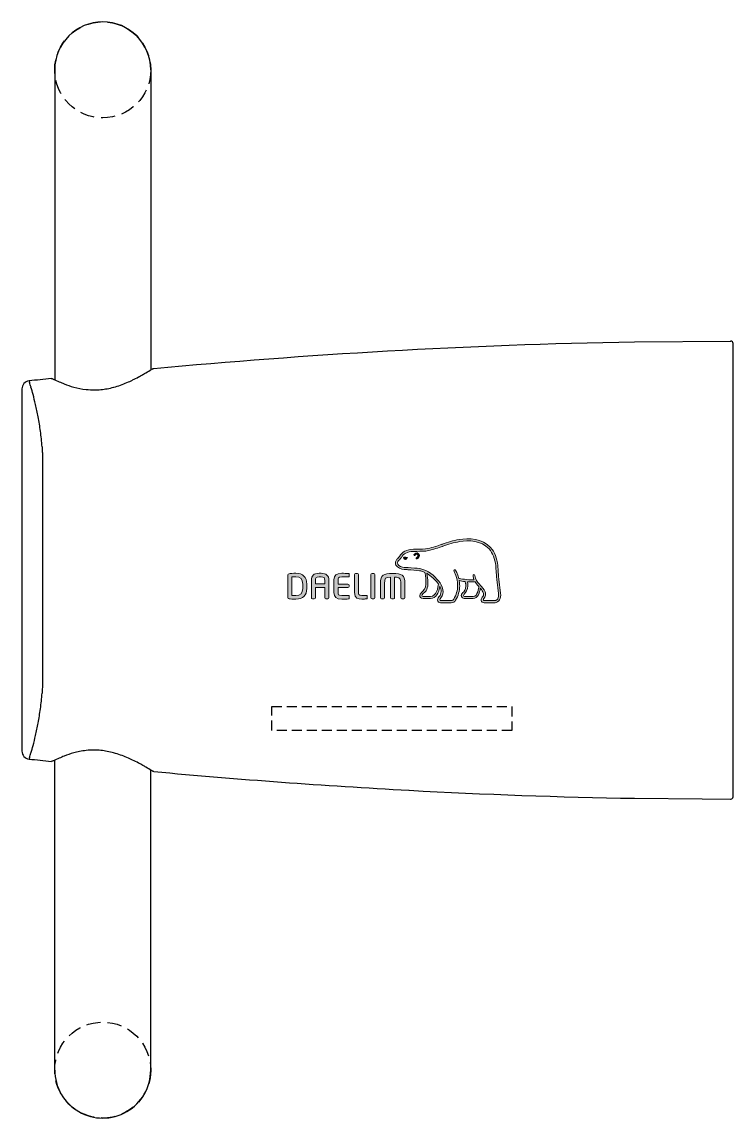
# Model space of a CAD drawing. Extents: x 0 to 1354, y 0 to 992.
# Drawn here: x 995.5 to 1084.4, y 356.8 to 493.9 of the extents above; entities that cross this region are included whole.
import ezdxf

# ---------------------------------------------------------------- set-up
doc = ezdxf.new("R2010")
doc.units = 0
doc.header["$LTSCALE"] = 10
doc.header["$MEASUREMENT"] = 0
doc.linetypes.add('HIDDEN', pattern=[0.375, 0.25, -0.125])
doc.linetypes.add('HIDDEN2', pattern=[0.1875, 0.125, -0.0625])
doc.layers.get('0').update_dxf_attribs({"linetype": 'CONTINUOUS'})
doc.layers.add('BODY', color=7, linetype='CONTINUOUS')
for name, color, linetype, true_color in [('Make2D$보임$선', 7, 'CONTINUOUS', 0x000000), ('Make2D$보임$접선', 7, 'CONTINUOUS', 0x000000), ('Make2D$숨김$선', 254, 'CONTINUOUS', 0xbebebe), ('Make2D$숨김$접선', 254, 'CONTINUOUS', 0xbebebe)]:
    doc.layers.add(name, color=color, linetype=linetype, true_color=true_color)
doc.layers.add('레이어 1', color=7, linetype='CONTINUOUS', lineweight=0)

msp = doc.modelspace()

# ---------------------------------------------------------------- hatches: boundary and pattern name
at = {"layer": '레이어 1'}
h = msp.add_hatch(color=7, dxfattribs=at)
h.dxf.hatch_style = 1
edge = h.paths.add_edge_path(flags=16)
edge.add_spline(control_points=[(1054.9, 421.65), (1054.78, 421.51), (1054.61, 421.51), (1054.61, 421.51), (1054.61, 421.51), (1053.3, 421.51), (1053.3, 421.51), (1053.26, 421.51), (1053.22, 421.52), (1053.2, 421.54), (1053.18, 421.56), (1053.17, 421.59), (1053.17, 421.63), (1053.17, 421.7), (1053.22, 421.77), (1053.28, 421.84), (1053.33, 421.91), (1053.38, 421.97), (1053.41, 422.05), (1053.48, 422.25), (1053.47, 422.45), (1053.39, 422.63), (1053.23, 422.96), (1053.01, 423.21), (1052.78, 423.46), (1052.78, 423.46), (1052.71, 423.54), (1052.71, 423.54), (1052.42, 423.86), (1052.13, 424.19), (1052.1, 424.64), (1052.1, 424.73), (1052.06, 424.79), (1052, 424.78), (1052, 424.78), (1051.91, 424.74), (1051.91, 424.74), (1051.89, 424.72), (1051.88, 424.68), (1051.88, 424.64), (1051.88, 424.64), (1051.88, 424.62), (1051.88, 424.62), (1051.89, 424.46), (1051.93, 424.3), (1052, 424.14), (1052, 424.14), (1052, 424.12), (1052, 424.12), (1052, 424.12), (1051.98, 424.12), (1051.98, 424.12), (1051.15, 424.09), (1050.33, 424.24), (1050.09, 424.3), (1049.94, 424.9), (1049.7, 425.29), (1049.69, 425.31), (1049.67, 425.34), (1049.64, 425.37), (1049.61, 425.37), (1049.61, 425.37), (1049.54, 425.36), (1049.53, 425.36), (1049.53, 425.35), (1049.51, 425.34), (1049.49, 425.3), (1049.49, 425.3), (1049.48, 425.27), (1049.48, 425.27), (1049.48, 425.27), (1049.51, 425.19), (1049.51, 425.19), (1049.52, 425.16), (1049.95, 424.41), (1049.95, 423.41), (1049.95, 422.8), (1049.79, 422.22), (1049.47, 421.69), (1049.4, 421.57), (1049.3, 421.51), (1049.15, 421.51), (1049.15, 421.51), (1047.87, 421.51), (1047.87, 421.51), (1047.82, 421.51), (1047.73, 421.54), (1047.73, 421.63), (1047.73, 421.68), (1047.78, 421.77), (1047.86, 421.86), (1048.4, 422.45), (1048.09, 423.38), (1047.57, 423.99), (1047.08, 424.58), (1046.27, 425.33), (1045.23, 425.51), (1044.86, 425.58), (1044.26, 425.61), (1043.77, 425.64), (1043.77, 425.64), (1043.28, 425.67), (1043.28, 425.67), (1043.02, 425.69), (1042.61, 425.85), (1042.48, 426.09), (1042.43, 426.19), (1042.43, 426.29), (1042.5, 426.41), (1042.54, 426.48), (1042.6, 426.54), (1042.67, 426.61), (1042.75, 426.69), (1042.84, 426.78), (1042.9, 426.89), (1042.9, 426.89), (1042.92, 426.92), (1042.92, 426.92), (1043.17, 427.4), (1043.68, 427.65), (1044.44, 427.67), (1044.44, 427.67), (1044.87, 427.67), (1044.87, 427.67), (1045.34, 427.68), (1045.87, 427.68), (1046.31, 427.77), (1046.93, 427.91), (1047.54, 428.12), (1048.09, 428.3), (1048.09, 428.3), (1048.11, 428.31), (1048.11, 428.31), (1048.78, 428.54), (1049.48, 428.78), (1050.19, 428.89), (1051.33, 429.08), (1052.9, 429.08), (1053.88, 427.97), (1054.34, 427.46), (1054.62, 426.75), (1054.72, 425.87), (1054.72, 425.87), (1054.71, 425.88), (1054.71, 425.88), (1054.72, 425.86), (1054.73, 425.76), (1054.77, 425.21), (1054.78, 424.94), (1054.79, 424.66), (1054.86, 424.14), (1054.86, 424.14), (1055.06, 422.42), (1055.06, 422.42), (1055.06, 422.42), (1055.07, 422.21), (1055.07, 422.21), (1055.07, 421.96), (1055.02, 421.78), (1054.9, 421.65)], knot_values=[0, 0, 0, 0, 1, 1, 1, 2, 2, 2, 3, 3, 3, 4, 4, 4, 5, 5, 5, 6, 6, 6, 7, 7, 7, 8, 8, 8, 9, 9, 9, 10, 10, 10, 11, 11, 11, 12, 12, 12, 13, 13, 13, 14, 14, 14, 15, 15, 15, 16, 16, 16, 17, 17, 17, 18, 18, 18, 19, 19, 19, 20, 20, 20, 21, 21, 21, 22, 22, 22, 23, 23, 23, 24, 24, 24, 25, 25, 25, 26, 26, 26, 27, 27, 27, 28, 28, 28, 29, 29, 29, 30, 30, 30, 31, 31, 31, 32, 32, 32, 33, 33, 33, 34, 34, 34, 35, 35, 35, 36, 36, 36, 37, 37, 37, 38, 38, 38, 39, 39, 39, 40, 40, 40, 41, 41, 41, 42, 42, 42, 43, 43, 43, 44, 44, 44, 45, 45, 45, 46, 46, 46, 47, 47, 47, 48, 48, 48, 49, 49, 49, 50, 50, 50, 51, 51, 51, 52, 52, 52, 53, 53, 53, 53], degree=3, periodic=0)
edge = h.paths.add_edge_path(flags=16)
edge.add_spline(control_points=[(1051.9, 422.03), (1051.9, 422.03), (1050.83, 422.03), (1050.83, 422.03), (1050.76, 422.03), (1050.69, 422.09), (1050.69, 422.17), (1050.69, 422.22), (1050.74, 422.3), (1050.79, 422.34), (1051, 422.55), (1051.22, 422.84), (1051.22, 423.38), (1051.22, 423.38), (1051.21, 423.62), (1051.21, 423.62), (1051.21, 423.62), (1051.17, 423.86), (1051.17, 423.86), (1051.17, 423.86), (1051.17, 423.88), (1051.17, 423.88), (1051.17, 423.88), (1051.18, 423.88), (1051.18, 423.88), (1051.38, 423.86), (1051.77, 423.84), (1052.14, 423.86), (1052.23, 423.71), (1052.38, 423.52), (1052.6, 423.26), (1052.59, 423.14), (1052.48, 422.03), (1051.9, 422.03)], knot_values=[0, 0, 0, 0, 1, 1, 1, 2, 2, 2, 3, 3, 3, 4, 4, 4, 5, 5, 5, 6, 6, 6, 7, 7, 7, 8, 8, 8, 9, 9, 9, 10, 10, 10, 11, 11, 11, 11], degree=3, periodic=0)
edge = h.paths.add_edge_path(flags=16)
edge.add_spline(control_points=[(1046.57, 422.03), (1046.57, 422.03), (1045.64, 422.03), (1045.64, 422.03), (1045.57, 422.03), (1045.49, 422.08), (1045.49, 422.17), (1045.49, 422.22), (1045.53, 422.28), (1045.61, 422.35), (1045.85, 422.54), (1046.21, 422.82), (1046.24, 423.61), (1046.24, 423.61), (1046.25, 423.82), (1046.25, 423.82), (1046.25, 424.15), (1046.17, 424.56), (1046.1, 424.92), (1046.1, 424.92), (1046.09, 424.95), (1046.09, 424.95), (1046.09, 424.95), (1046.12, 424.93), (1046.12, 424.93), (1046.26, 424.84), (1047.02, 424.33), (1047.56, 423.57), (1047.52, 423.21), (1047.31, 422.03), (1046.57, 422.03)], knot_values=[0, 0, 0, 0, 1, 1, 1, 2, 2, 2, 3, 3, 3, 4, 4, 4, 5, 5, 5, 6, 6, 6, 7, 7, 7, 8, 8, 8, 9, 9, 9, 10, 10, 10, 10], degree=3, periodic=0)
edge = h.paths.add_edge_path()
edge.add_spline(control_points=[(1055.32, 422.45), (1055.32, 422.45), (1055.12, 424.18), (1055.12, 424.18), (1055.05, 424.7), (1055.04, 424.97), (1055.03, 425.22), (1055.03, 425.22), (1054.98, 425.9), (1054.98, 425.9), (1054.88, 426.84), (1054.58, 427.59), (1054.08, 428.14), (1053.02, 429.34), (1051.36, 429.35), (1050.15, 429.15), (1049.41, 429.03), (1048.7, 428.79), (1048.01, 428.56), (1048.01, 428.56), (1047.99, 428.55), (1047.99, 428.55), (1047.46, 428.36), (1046.85, 428.16), (1046.25, 428.03), (1045.84, 427.94), (1045.33, 427.94), (1044.88, 427.94), (1044.88, 427.94), (1044.43, 427.93), (1044.43, 427.93), (1043.57, 427.91), (1042.98, 427.61), (1042.69, 427.04), (1042.69, 427.04), (1042.67, 427.02), (1042.67, 427.02), (1042.62, 426.93), (1042.55, 426.86), (1042.49, 426.8), (1042.41, 426.72), (1042.33, 426.64), (1042.27, 426.54), (1042.21, 426.43), (1042.18, 426.33), (1042.18, 426.22), (1042.18, 426.13), (1042.2, 426.05), (1042.24, 425.96), (1042.43, 425.62), (1042.95, 425.43), (1043.26, 425.41), (1043.26, 425.41), (1043.72, 425.38), (1043.73, 425.38), (1044.19, 425.35), (1044.82, 425.32), (1045.19, 425.25), (1045.4, 425.22), (1045.64, 425.14), (1045.87, 425.03), (1045.88, 424.97), (1046, 424.46), (1046, 423.82), (1046, 423.82), (1046, 423.62), (1046, 423.62), (1045.96, 422.95), (1045.67, 422.71), (1045.45, 422.54), (1045.43, 422.52), (1045.24, 422.36), (1045.23, 422.17), (1045.22, 422.06), (1045.25, 421.96), (1045.31, 421.89), (1045.39, 421.82), (1045.49, 421.78), (1045.64, 421.78), (1045.64, 421.78), (1046.57, 421.78), (1046.57, 421.78), (1047.27, 421.78), (1047.61, 422.53), (1047.72, 423.23), (1047.72, 423.23), (1047.72, 423.33), (1047.72, 423.33), (1047.72, 423.33), (1047.75, 423.28), (1047.75, 423.28), (1047.84, 423.08), (1047.89, 422.85), (1047.89, 422.67), (1047.89, 422.41), (1047.81, 422.19), (1047.66, 422.03), (1047.63, 421.99), (1047.44, 421.8), (1047.44, 421.61), (1047.44, 421.61), (1047.44, 421.58), (1047.44, 421.58), (1047.47, 421.35), (1047.65, 421.25), (1047.82, 421.25), (1047.82, 421.25), (1049.15, 421.25), (1049.15, 421.25), (1049.39, 421.25), (1049.58, 421.35), (1049.7, 421.56), (1050.04, 422.12), (1050.21, 422.72), (1050.21, 423.36), (1050.21, 423.56), (1050.19, 423.77), (1050.15, 424), (1050.15, 424), (1050.15, 424.01), (1050.15, 424.01), (1050.15, 424.01), (1050.17, 424.01), (1050.17, 424.01), (1050.33, 423.98), (1050.58, 423.93), (1050.9, 423.9), (1050.9, 423.9), (1050.91, 423.9), (1050.91, 423.9), (1050.91, 423.9), (1050.95, 423.66), (1050.95, 423.66), (1050.95, 423.66), (1050.96, 423.6), (1050.96, 423.6), (1050.96, 423.6), (1050.97, 423.38), (1050.97, 423.38), (1050.97, 422.87), (1050.74, 422.64), (1050.61, 422.52), (1050.61, 422.52), (1050.44, 422.34), (1050.42, 422.18), (1050.42, 422.18), (1050.41, 422.14), (1050.41, 422.14), (1050.41, 422.09), (1050.42, 421.99), (1050.51, 421.9), (1050.59, 421.82), (1050.71, 421.78), (1050.86, 421.78), (1050.86, 421.78), (1051.9, 421.78), (1051.9, 421.78), (1052.52, 421.78), (1052.71, 422.58), (1052.79, 423.02), (1052.79, 423.02), (1052.79, 423.07), (1052.79, 423.07), (1052.79, 423.07), (1052.82, 423.03), (1052.82, 423.03), (1052.96, 422.85), (1053.09, 422.64), (1053.15, 422.52), (1053.18, 422.45), (1053.2, 422.38), (1053.2, 422.3), (1053.2, 422.3), (1053.17, 422.15), (1053.17, 422.15), (1053.15, 422.07), (1053.09, 422), (1053.04, 421.93), (1052.96, 421.82), (1052.88, 421.72), (1052.88, 421.59), (1052.88, 421.59), (1052.89, 421.51), (1052.89, 421.51), (1052.92, 421.34), (1053.06, 421.25), (1053.28, 421.25), (1053.28, 421.25), (1054.61, 421.25), (1054.61, 421.25), (1054.63, 421.25), (1054.89, 421.25), (1055.1, 421.47), (1055.26, 421.65), (1055.34, 421.89), (1055.34, 422.21), (1055.34, 422.21), (1055.32, 422.45), (1055.32, 422.45)], knot_values=[0, 0, 0, 0, 1, 1, 1, 2, 2, 2, 3, 3, 3, 4, 4, 4, 5, 5, 5, 6, 6, 6, 7, 7, 7, 8, 8, 8, 9, 9, 9, 10, 10, 10, 11, 11, 11, 12, 12, 12, 13, 13, 13, 14, 14, 14, 15, 15, 15, 16, 16, 16, 17, 17, 17, 18, 18, 18, 19, 19, 19, 20, 20, 20, 21, 21, 21, 22, 22, 22, 23, 23, 23, 24, 24, 24, 25, 25, 25, 26, 26, 26, 27, 27, 27, 28, 28, 28, 29, 29, 29, 30, 30, 30, 31, 31, 31, 32, 32, 32, 33, 33, 33, 34, 34, 34, 35, 35, 35, 36, 36, 36, 37, 37, 37, 38, 38, 38, 39, 39, 39, 40, 40, 40, 41, 41, 41, 42, 42, 42, 43, 43, 43, 44, 44, 44, 45, 45, 45, 46, 46, 46, 47, 47, 47, 48, 48, 48, 49, 49, 49, 50, 50, 50, 51, 51, 51, 52, 52, 52, 53, 53, 53, 54, 54, 54, 55, 55, 55, 56, 56, 56, 57, 57, 57, 58, 58, 58, 59, 59, 59, 60, 60, 60, 61, 61, 61, 62, 62, 62, 63, 63, 63, 64, 64, 64, 65, 65, 65, 66, 66, 66, 66], degree=3, periodic=0)
edge = h.paths.add_edge_path(flags=0)
edge.add_spline(control_points=[(1043.24, 426.92), (1043.24, 426.92), (1043.43, 427.01), (1043.67, 426.92), (1043.67, 426.92), (1043.7, 426.9), (1043.66, 426.85), (1043.55, 426.69), (1043.43, 426.66), (1043.43, 426.66), (1043.43, 426.66), (1043.35, 426.63), (1043.3, 426.69), (1043.21, 426.8), (1043.2, 426.86), (1043.2, 426.86), (1043.2, 426.86), (1043.19, 426.91), (1043.24, 426.92)], knot_values=[0, 0, 0, 0, 1, 1, 1, 2, 2, 2, 3, 3, 3, 4, 4, 4, 5, 5, 5, 6, 6, 6, 6], degree=3, periodic=0)
edge = h.paths.add_edge_path(flags=0)
edge.add_spline(control_points=[(1044.51, 427.28), (1044.48, 427.25), (1044.48, 427.19), (1044.51, 427.17), (1044.54, 427.14), (1044.59, 427.15), (1044.62, 427.18), (1044.64, 427.19), (1044.8, 427.38), (1044.93, 427.28), (1044.98, 427.25), (1045, 427.2), (1045, 427.13), (1044.98, 427.03), (1044.89, 426.91), (1044.83, 426.87), (1044.79, 426.84), (1044.77, 426.8), (1044.79, 426.76), (1044.8, 426.72), (1044.85, 426.71), (1044.89, 426.73), (1045, 426.78), (1045.15, 426.97), (1045.17, 427.14), (1045.18, 427.26), (1045.13, 427.35), (1045.03, 427.42), (1044.83, 427.56), (1044.6, 427.37), (1044.51, 427.28)], knot_values=[0, 0, 0, 0, 1, 1, 1, 2, 2, 2, 3, 3, 3, 4, 4, 4, 5, 5, 5, 6, 6, 6, 7, 7, 7, 8, 8, 8, 9, 9, 9, 10, 10, 10, 10], degree=3, periodic=0)
edge = h.paths.add_edge_path(flags=0)
edge.add_spline(control_points=[(1044.49, 427.14), (1044.49, 427.14), (1044.49, 427.14), (1044.49, 427.14), (1044.49, 427.14), (1044.49, 427.14), (1044.49, 427.14)], knot_values=[0, 0, 0, 0, 1, 1, 1, 2, 2, 2, 2], degree=3, periodic=0)
h = msp.add_hatch(color=7, dxfattribs=at)
h.dxf.hatch_style = 2
edge = h.paths.add_edge_path()
edge.add_spline(control_points=[(1043.24, 426.92), (1043.24, 426.92), (1043.43, 427.01), (1043.67, 426.92), (1043.67, 426.92), (1043.7, 426.9), (1043.66, 426.85), (1043.55, 426.69), (1043.43, 426.66), (1043.43, 426.66), (1043.43, 426.66), (1043.35, 426.63), (1043.3, 426.69), (1043.21, 426.8), (1043.2, 426.86), (1043.2, 426.86), (1043.2, 426.86), (1043.19, 426.91), (1043.24, 426.92)], knot_values=[0, 0, 0, 0, 1, 1, 1, 2, 2, 2, 3, 3, 3, 4, 4, 4, 5, 5, 5, 6, 6, 6, 6], degree=3, periodic=0)
h = msp.add_hatch(color=7, dxfattribs=at)
h.dxf.hatch_style = 2
edge = h.paths.add_edge_path()
edge.add_spline(control_points=[(1044.51, 427.28), (1044.48, 427.25), (1044.48, 427.19), (1044.51, 427.17), (1044.54, 427.14), (1044.59, 427.15), (1044.62, 427.18), (1044.64, 427.19), (1044.8, 427.38), (1044.93, 427.28), (1044.98, 427.25), (1045, 427.2), (1045, 427.13), (1044.98, 427.03), (1044.89, 426.91), (1044.83, 426.87), (1044.79, 426.84), (1044.77, 426.8), (1044.79, 426.76), (1044.8, 426.72), (1044.85, 426.71), (1044.89, 426.73), (1045, 426.78), (1045.15, 426.97), (1045.17, 427.14), (1045.18, 427.26), (1045.13, 427.35), (1045.03, 427.42), (1044.83, 427.56), (1044.6, 427.37), (1044.51, 427.28)], knot_values=[0, 0, 0, 0, 1, 1, 1, 2, 2, 2, 3, 3, 3, 4, 4, 4, 5, 5, 5, 6, 6, 6, 7, 7, 7, 8, 8, 8, 9, 9, 9, 10, 10, 10, 10], degree=3, periodic=0)
h = msp.add_hatch(color=7, dxfattribs=at)
h.dxf.hatch_style = 2
edge = h.paths.add_edge_path()
edge.add_spline(control_points=[(1030.59, 423.04), (1030.59, 422.43), (1030.31, 422.14), (1029.74, 422.14), (1029.74, 422.14), (1029.36, 422.15), (1029.25, 422.15), (1029.25, 422.15), (1029.25, 424.47), (1029.25, 424.47), (1029.46, 424.49), (1029.74, 424.49), (1029.74, 424.49), (1030.33, 424.49), (1030.59, 424.21), (1030.59, 423.59), (1030.59, 423.59), (1030.59, 423.04), (1030.59, 423.04)], knot_values=[0, 0, 0, 0, 1, 1, 1, 2, 2, 2, 3, 3, 3, 4, 4, 4, 5, 5, 5, 6, 6, 6, 6], degree=3, periodic=0)
edge = h.paths.add_edge_path()
edge.add_spline(control_points=[(1029.74, 424.93), (1029.43, 424.93), (1029.02, 424.91), (1028.89, 424.88), (1028.8, 424.87), (1028.75, 424.81), (1028.75, 424.73), (1028.75, 424.73), (1028.75, 421.9), (1028.75, 421.9), (1028.75, 421.82), (1028.8, 421.76), (1028.89, 421.74), (1029.02, 421.72), (1029.42, 421.7), (1029.74, 421.7), (1030.63, 421.7), (1031.09, 422.16), (1031.09, 423.04), (1031.09, 423.04), (1031.09, 423.59), (1031.09, 423.59), (1031.09, 424.46), (1030.63, 424.93), (1029.74, 424.93)], knot_values=[0, 0, 0, 0, 1, 1, 1, 2, 2, 2, 3, 3, 3, 4, 4, 4, 5, 5, 5, 6, 6, 6, 7, 7, 7, 8, 8, 8, 8], degree=3, periodic=0)
h = msp.add_hatch(color=7, dxfattribs=at)
h.dxf.hatch_style = 2
edge = h.paths.add_edge_path()
edge.add_spline(control_points=[(1033.36, 423.6), (1033.36, 423.6), (1032.17, 423.6), (1032.17, 423.6), (1032.17, 423.64), (1032.17, 424.02), (1032.17, 424.02), (1032.17, 424.41), (1032.29, 424.48), (1032.64, 424.48), (1032.64, 424.48), (1032.89, 424.48), (1032.89, 424.48), (1033.24, 424.48), (1033.36, 424.41), (1033.36, 424.02), (1033.36, 424.02), (1033.36, 423.64), (1033.36, 423.6)], knot_values=[0, 0, 0, 0, 1, 1, 1, 2, 2, 2, 3, 3, 3, 4, 4, 4, 5, 5, 5, 6, 6, 6, 6], degree=3, periodic=0)
edge = h.paths.add_edge_path()
edge.add_spline(control_points=[(1032.89, 424.93), (1032.89, 424.93), (1032.64, 424.93), (1032.64, 424.93), (1031.97, 424.93), (1031.67, 424.65), (1031.67, 424.02), (1031.67, 424.02), (1031.67, 421.87), (1031.67, 421.87), (1031.67, 421.8), (1031.73, 421.73), (1031.81, 421.73), (1031.81, 421.73), (1032.04, 421.73), (1032.04, 421.73), (1032.12, 421.73), (1032.17, 421.8), (1032.17, 421.87), (1032.17, 421.87), (1032.17, 423.11), (1032.17, 423.15), (1032.17, 423.15), (1033.36, 423.15), (1033.36, 423.15), (1033.36, 423.11), (1033.36, 421.87), (1033.36, 421.87), (1033.36, 421.79), (1033.42, 421.73), (1033.5, 421.73), (1033.5, 421.73), (1033.73, 421.73), (1033.73, 421.73), (1033.81, 421.73), (1033.86, 421.8), (1033.86, 421.87), (1033.86, 421.87), (1033.86, 424.02), (1033.86, 424.02), (1033.86, 424.65), (1033.56, 424.93), (1032.89, 424.93)], knot_values=[0, 0, 0, 0, 1, 1, 1, 2, 2, 2, 3, 3, 3, 4, 4, 4, 5, 5, 5, 6, 6, 6, 7, 7, 7, 8, 8, 8, 9, 9, 9, 10, 10, 10, 11, 11, 11, 12, 12, 12, 13, 13, 13, 14, 14, 14, 14], degree=3, periodic=0)
h = msp.add_hatch(color=7, dxfattribs=at)
h.dxf.hatch_style = 2
edge = h.paths.add_edge_path()
edge.add_spline(control_points=[(1034.5, 424.11), (1034.5, 424.11), (1034.5, 422.52), (1034.5, 422.52), (1034.5, 421.97), (1034.82, 421.7), (1035.47, 421.7), (1035.75, 421.7), (1036.15, 421.71), (1036.3, 421.72), (1036.3, 421.72), (1036.38, 421.73), (1036.38, 421.73), (1036.38, 421.73), (1036.4, 421.73), (1036.4, 421.73), (1036.4, 421.73), (1036.4, 422.16), (1036.4, 422.16), (1036.4, 422.16), (1035.47, 422.16), (1035.47, 422.16), (1035.01, 422.16), (1035.01, 422.29), (1035.01, 422.52), (1035.01, 422.52), (1035.01, 423.11), (1035.01, 423.16), (1035.05, 423.16), (1036.25, 423.16), (1036.25, 423.16), (1036.33, 423.16), (1036.4, 423.22), (1036.4, 423.3), (1036.4, 423.3), (1036.4, 423.45), (1036.4, 423.45), (1036.4, 423.53), (1036.33, 423.59), (1036.25, 423.59), (1036.25, 423.59), (1035.05, 423.59), (1035.01, 423.59), (1035.01, 423.64), (1035.01, 424.11), (1035.01, 424.11), (1035.01, 424.34), (1035.01, 424.47), (1035.47, 424.47), (1035.47, 424.47), (1036.4, 424.47), (1036.4, 424.47), (1036.4, 424.47), (1036.4, 424.89), (1036.4, 424.89), (1036.4, 424.89), (1036.3, 424.9), (1036.3, 424.9), (1036.12, 424.92), (1035.7, 424.93), (1035.47, 424.93), (1034.82, 424.93), (1034.5, 424.66), (1034.5, 424.11)], knot_values=[0, 0, 0, 0, 1, 1, 1, 2, 2, 2, 3, 3, 3, 4, 4, 4, 5, 5, 5, 6, 6, 6, 7, 7, 7, 8, 8, 8, 9, 9, 9, 10, 10, 10, 11, 11, 11, 12, 12, 12, 13, 13, 13, 14, 14, 14, 15, 15, 15, 16, 16, 16, 17, 17, 17, 18, 18, 18, 19, 19, 19, 20, 20, 20, 21, 21, 21, 21], degree=3, periodic=0)
h = msp.add_hatch(color=7, dxfattribs=at)
h.dxf.hatch_style = 2
edge = h.paths.add_edge_path()
edge.add_spline(control_points=[(1037.21, 424.9), (1037.13, 424.9), (1037.06, 424.83), (1037.06, 424.76), (1037.06, 424.76), (1037.06, 422.52), (1037.06, 422.52), (1037.06, 421.8), (1037.56, 421.7), (1037.99, 421.7), (1038.31, 421.7), (1038.39, 421.72), (1038.48, 421.73), (1038.48, 421.73), (1038.54, 421.74), (1038.54, 421.74), (1038.54, 421.74), (1038.61, 421.75), (1038.61, 421.75), (1038.61, 421.75), (1038.63, 421.75), (1038.63, 421.75), (1038.63, 421.75), (1038.63, 422.16), (1038.63, 422.16), (1038.63, 422.16), (1038, 422.16), (1038, 422.16), (1037.56, 422.16), (1037.56, 422.32), (1037.56, 422.48), (1037.56, 422.48), (1037.56, 424.76), (1037.56, 424.76), (1037.56, 424.83), (1037.5, 424.9), (1037.42, 424.9), (1037.42, 424.9), (1037.21, 424.9), (1037.21, 424.9)], knot_values=[0, 0, 0, 0, 1, 1, 1, 2, 2, 2, 3, 3, 3, 4, 4, 4, 5, 5, 5, 6, 6, 6, 7, 7, 7, 8, 8, 8, 9, 9, 9, 10, 10, 10, 11, 11, 11, 12, 12, 12, 13, 13, 13, 13], degree=3, periodic=0)
h = msp.add_hatch(color=7, dxfattribs=at)
h.dxf.hatch_style = 2
edge = h.paths.add_edge_path()
edge.add_spline(control_points=[(1039.26, 424.9), (1039.17, 424.9), (1039.12, 424.83), (1039.12, 424.76), (1039.12, 424.76), (1039.12, 421.87), (1039.12, 421.87), (1039.12, 421.79), (1039.18, 421.73), (1039.26, 421.73), (1039.26, 421.73), (1039.49, 421.73), (1039.49, 421.73), (1039.57, 421.73), (1039.62, 421.8), (1039.62, 421.87), (1039.62, 421.87), (1039.62, 424.76), (1039.62, 424.76), (1039.62, 424.84), (1039.57, 424.9), (1039.49, 424.9), (1039.49, 424.9), (1039.26, 424.9), (1039.26, 424.9)], knot_values=[0, 0, 0, 0, 1, 1, 1, 2, 2, 2, 3, 3, 3, 4, 4, 4, 5, 5, 5, 6, 6, 6, 7, 7, 7, 8, 8, 8, 8], degree=3, periodic=0)
h = msp.add_hatch(color=7, dxfattribs=at)
h.dxf.hatch_style = 2
edge = h.paths.add_edge_path()
edge.add_spline(control_points=[(1040.3, 423.65), (1040.3, 423.65), (1040.3, 421.87), (1040.3, 421.87), (1040.3, 421.79), (1040.36, 421.73), (1040.43, 421.73), (1040.43, 421.73), (1040.67, 421.73), (1040.67, 421.73), (1040.76, 421.73), (1040.81, 421.8), (1040.81, 421.87), (1040.81, 421.87), (1040.81, 423.61), (1040.81, 423.61), (1040.81, 424.37), (1040.94, 424.45), (1041.58, 424.45), (1041.58, 424.4), (1041.58, 421.87), (1041.58, 421.87), (1041.58, 421.79), (1041.64, 421.73), (1041.72, 421.73), (1041.72, 421.73), (1041.95, 421.73), (1041.95, 421.73), (1042.03, 421.73), (1042.08, 421.8), (1042.08, 421.87), (1042.08, 421.87), (1042.08, 424.39), (1042.08, 424.44), (1042.39, 424.44), (1042.6, 424.42), (1042.71, 424.3), (1042.84, 424.18), (1042.86, 423.95), (1042.86, 423.61), (1042.86, 423.61), (1042.86, 421.87), (1042.86, 421.87), (1042.86, 421.8), (1042.92, 421.73), (1042.99, 421.73), (1042.99, 421.73), (1043.23, 421.73), (1043.23, 421.73), (1043.32, 421.73), (1043.37, 421.8), (1043.37, 421.87), (1043.37, 421.87), (1043.37, 423.65), (1043.37, 423.65), (1043.37, 424.73), (1042.99, 424.91), (1041.84, 424.91), (1040.68, 424.91), (1040.3, 424.73), (1040.3, 423.65)], knot_values=[0, 0, 0, 0, 1, 1, 1, 2, 2, 2, 3, 3, 3, 4, 4, 4, 5, 5, 5, 6, 6, 6, 7, 7, 7, 8, 8, 8, 9, 9, 9, 10, 10, 10, 11, 11, 11, 12, 12, 12, 13, 13, 13, 14, 14, 14, 15, 15, 15, 16, 16, 16, 17, 17, 17, 18, 18, 18, 19, 19, 19, 20, 20, 20, 20], degree=3, periodic=0)

# ---------------------------------------------------------------- linework, layer by layer
at = {"color": 7}
msp.add_line((1046.53, 421.78), (1046.53, 421.78), dxfattribs=at)
at = {"layer": 'BODY', "color": 7, "linetype": 'HIDDEN', "ltscale": 0.7}
for centre in [(1005.6, 487.87), (1005.6, 362.82)]:
    msp.add_circle(centre, 6, dxfattribs=at)
at = {"layer": 'Make2D$보임$선', "color": 7}
for p, q in [((999.6, 487.87), (999.6, 449.13)), ((1011.6, 487.87), (1011.6, 450.36)), ((1072.07, 453.88), (1084.08, 453.97)), ((1084.38, 397.01), (1084.38, 453.67)), ((995.5, 447.98), (995.5, 447.98)), ((995.5, 447.98), (995.5, 402.7)), ((999.6, 362.82), (999.6, 401.56)), ((999.42, 401.48), (999.17, 401.41)), ((999.17, 401.41), (999.17, 401.41)), ((1011.6, 362.82), (1011.6, 400.33)), ((1011.97, 400.14), (1011.97, 400.14)), ((1072.07, 396.81), (1080.53, 396.74)), ((1080.53, 396.74), (1084.08, 396.71))]:
    msp.add_line(p, q, dxfattribs=at)
at = {"layer": 'Make2D$보임$선', "color": 7, "linetype": 'HIDDEN2'}
for p, q in [((1026.74, 408.26), (1056.74, 408.26)), ((1026.74, 405.26), (1026.74, 408.26)), ((1056.74, 408.26), (1056.74, 405.26)), ((1056.74, 405.26), (1026.74, 405.26))]:
    msp.add_line(p, q, dxfattribs=at)
at = {"layer": 'Make2D$보임$선', "color": 7}
msp.add_lwpolyline([(1039.59, 398.05), (1039.59, 398.05), (1039.59, 398.05)], dxfattribs=at)
for centre, radius, start, end in [((1005.6, 487.87), 6, 359.9998, 179.9998), ((1084.08, 453.67), 0.3, 0, 90.4618), ((998.88, 470.5), 23.81, 298.0187, 299.5073), ((996.4, 474.9), 28.86, 299.4944, 300.3778), ((979.63, 503.12), 61.69, 300.5602, 301.3379), ((996.5, 447.98), 1, 96.1904, 180), ((1105.05, -552.76), 1007.62, 96.03168, 96.19049), ((1016.78, 486.15), 40.82, 244.8327, 245.9742), ((1006.6, 463.58), 16.05, 246.3635, 248.7317), ((1005.35, 460.3), 12.55, 248.591, 254.3689), ((1004.65, 457.75), 9.9, 254.3328, 263.4178), ((1004.26, 458.1), 10.27, 280.7055, 285.2636), ((1003.55, 460.58), 12.85, 285.4184, 293.2508), ((1002.37, 463.52), 16.02, 292.985, 295.7677), ((1000.13, 468.16), 21.16, 295.7677, 298.0187), ((1004.5, 456.6), 8.74, 263.5091, 270.6775), ((1004.5, 456.61), 8.75, 270.6775, 275.6001), ((1004.45, 457.08), 9.23, 275.6001, 280.7055), ((996.5, 402.7), 1, 180, 263.8098), ((1105.05, 1403.45), 1007.62, 263.80951, 263.96832), ((1016.79, 364.51), 40.85, 114.0263, 115.1669), ((1006.6, 387.11), 16.05, 111.2681, 113.6361), ((1005.36, 390.38), 12.56, 105.6337, 111.4069), ((1004.79, 392.35), 10.5, 101.4689, 105.5374), ((1004.58, 393.37), 9.46, 96.4769, 101.4676), ((1004.5, 394.03), 8.8, 89.3433, 96.4711), ((1004.5, 394.15), 8.68, 84.3792, 89.3433), ((1004.44, 393.53), 9.3, 79.3152, 84.3792), ((1004.28, 392.67), 10.17, 74.7149, 79.3152), ((1003.84, 391.04), 11.86, 70.35, 74.7438), ((1003.08, 388.91), 14.12, 66.9264, 70.3598), ((1002.03, 386.41), 16.84, 64.3001, 66.9471), ((1000.54, 383.33), 20.26, 61.9313, 64.2819), ((998.88, 380.18), 23.82, 60.4931, 61.9813), ((996.41, 375.8), 28.85, 59.622, 60.5059), ((979.6, 347.52), 61.75, 58.6624, 59.4394), ((1089.52, 1239.25), 842.68, 264.72008, 266.89634), ((1084.67, 1153.39), 756.69, 266.91104, 269.04653), ((1084.08, 397.01), 0.3, 269.5382, 322.7118), ((1084.08, 397.01), 0.3, 322.7118, 338.3007), ((1084.08, 397.01), 0.3, 338.3007, 360), ((1005.6, 362.82), 6, 179.9998, 359.9998)]:
    msp.add_arc(centre, radius, start, end, dxfattribs=at)
msp.add_open_spline([(1011.97, 450.54), (1030.87, 452.28), (1050.91, 453.53), (1072.07, 453.88)], degree=3, dxfattribs=at)
for points, knots in [([(1011.72, 450.43), (1011.75, 450.45), (1011.79, 450.47), (1011.85, 450.5), (1011.88, 450.52), (1011.92, 450.53), (1011.95, 450.54), (1011.97, 450.54)], [6.0208008, 6.0208008, 6.0208008, 6.0208008, 6.1436268, 6.1728981, 6.1982234, 6.2518747, 6.2998885, 6.2998885, 6.2998885, 6.2998885]), ([(999.17, 449.28), (999.18, 449.28), (999.2, 449.28), (999.23, 449.28), (999.28, 449.27), (999.35, 449.24), (999.39, 449.22), (999.42, 449.21)], [0, 0, 0, 0, 0.0255392, 0.052822, 0.1097621, 0.1657702, 0.2624211, 0.2624211, 0.2624211, 0.2624211]), ([(1011.97, 400.14), (1011.96, 400.14), (1011.94, 400.15), (1011.91, 400.15), (1011.87, 400.17), (1011.8, 400.21), (1011.75, 400.24), (1011.72, 400.26)], [0, 0, 0, 0, 0.026303, 0.0479905, 0.101651, 0.1562599, 0.2790896, 0.2790896, 0.2790896, 0.2790896])]:
    msp.add_open_spline(points, degree=3, knots=knots, dxfattribs=at)
at = {"layer": 'Make2D$보임$접선', "color": 7}
for p, q in [((996.39, 448.98), (996.45, 448.79)), ((996.39, 448.98), (996.39, 448.98)), ((996.45, 401.9), (996.39, 401.71))]:
    msp.add_line(p, q, dxfattribs=at)
for centre, radius, start, end in [((955.96, 436.17), 42.42, 16.5001, 17.3012), ((957.86, 436.74), 40.43, 15.1325, 16.499), ((960.23, 437.38), 37.97, 13.1727, 15.1327), ((962.74, 437.97), 35.4, 10.608, 13.1722), ((965.03, 438.4), 33.07, 7.472, 10.604), ((966.8, 438.64), 31.28, 3.8721, 7.4624), ((966.81, 412.05), 31.27, 352.5374, 356.128), ((965.03, 412.29), 33.06, 349.3958, 352.5281), ((958.76, 413.56), 39.46, 346.9599, 349.2598), ((964.62, 412.2), 33.45, 344.7348, 346.9599), ((948.49, 416.6), 50.17, 343.6336, 344.7348), ((966.11, 411.43), 31.8, 342.565, 343.6336)]:
    msp.add_arc(centre, radius, start, end, dxfattribs=at)
for points, knots in [([(998.01, 440.75), (998.02, 440.58), (998.04, 440.24), (998.07, 439.55), (998.08, 438.94), (998.08, 437.16), (998.08, 432.73), (998.08, 428.37), (998.08, 425.34)], [94.616906, 94.616906, 94.616906, 94.616906, 95.129864, 95.621352, 96.711418, 96.944221, 100.952642, 110.023909, 110.023909, 110.023909, 110.023909]), ([(998.08, 425.34), (998.08, 422.33), (998.08, 417.97), (998.08, 413.53), (998.08, 411.74), (998.07, 410.96), (998.03, 410.27), (998.01, 409.94)], [0, 0, 0, 0, 9.042006, 13.085249, 13.317113, 14.413533, 15.407047, 15.407047, 15.407047, 15.407047])]:
    msp.add_open_spline(points, degree=3, knots=knots, dxfattribs=at)
at = {"layer": 'Make2D$숨김$선', "color": 7}
msp.add_line((1043.86, 397.81), (1043.89, 397.8), dxfattribs=at)
msp.add_open_spline([(999.38, 401.47), (999.38, 401.47), (999.38, 401.47), (999.4, 401.49)], degree=3, dxfattribs=at)
at = {"layer": 'Make2D$숨김$접선', "color": 7}
msp.add_line((999.5, 448.98), (999.5, 448.98), dxfattribs=at)
at = {"layer": '레이어 1', "color": 7}
for points, knots in [([(1055.32, 422.45), (1055.32, 422.45), (1055.12, 424.18), (1055.12, 424.18), (1055.05, 424.7), (1055.04, 424.97), (1055.03, 425.22), (1055.03, 425.22), (1054.98, 425.9), (1054.98, 425.9), (1054.88, 426.84), (1054.58, 427.59), (1054.08, 428.14), (1053.02, 429.34), (1051.36, 429.35), (1050.15, 429.15), (1049.41, 429.03), (1048.7, 428.79), (1048.01, 428.56), (1048.01, 428.56), (1047.99, 428.55), (1047.99, 428.55), (1047.46, 428.36), (1046.85, 428.16), (1046.25, 428.03), (1045.84, 427.94), (1045.33, 427.94), (1044.88, 427.94), (1044.88, 427.94), (1044.43, 427.93), (1044.43, 427.93), (1043.57, 427.91), (1042.98, 427.61), (1042.69, 427.04), (1042.69, 427.04), (1042.67, 427.02), (1042.67, 427.02), (1042.62, 426.93), (1042.55, 426.86), (1042.49, 426.8), (1042.41, 426.72), (1042.33, 426.64), (1042.27, 426.54), (1042.21, 426.43), (1042.18, 426.33), (1042.18, 426.22), (1042.18, 426.13), (1042.2, 426.05), (1042.24, 425.96), (1042.43, 425.62), (1042.95, 425.43), (1043.26, 425.41), (1043.26, 425.41), (1043.72, 425.38), (1043.73, 425.38), (1044.19, 425.35), (1044.82, 425.32), (1045.19, 425.25), (1045.4, 425.22), (1045.64, 425.14), (1045.87, 425.03), (1045.88, 424.97), (1046, 424.46), (1046, 423.82), (1046, 423.82), (1046, 423.62), (1046, 423.62), (1045.96, 422.95), (1045.67, 422.71), (1045.45, 422.54), (1045.43, 422.52), (1045.24, 422.36), (1045.23, 422.17), (1045.22, 422.06), (1045.25, 421.96), (1045.31, 421.89), (1045.39, 421.82), (1045.49, 421.78), (1045.64, 421.78), (1045.64, 421.78), (1046.57, 421.78), (1046.57, 421.78), (1047.27, 421.78), (1047.61, 422.53), (1047.72, 423.23), (1047.72, 423.23), (1047.72, 423.33), (1047.72, 423.33), (1047.72, 423.33), (1047.75, 423.28), (1047.75, 423.28), (1047.84, 423.08), (1047.89, 422.85), (1047.89, 422.67), (1047.89, 422.41), (1047.81, 422.19), (1047.66, 422.03), (1047.63, 421.99), (1047.44, 421.8), (1047.44, 421.61), (1047.44, 421.61), (1047.44, 421.58), (1047.44, 421.58), (1047.47, 421.35), (1047.65, 421.25), (1047.82, 421.25), (1047.82, 421.25), (1049.15, 421.25), (1049.15, 421.25), (1049.39, 421.25), (1049.58, 421.35), (1049.7, 421.56), (1050.04, 422.12), (1050.21, 422.72), (1050.21, 423.36), (1050.21, 423.56), (1050.19, 423.77), (1050.15, 424), (1050.15, 424), (1050.15, 424.01), (1050.15, 424.01), (1050.15, 424.01), (1050.17, 424.01), (1050.17, 424.01), (1050.33, 423.98), (1050.58, 423.93), (1050.9, 423.9), (1050.9, 423.9), (1050.91, 423.9), (1050.91, 423.9), (1050.91, 423.9), (1050.95, 423.66), (1050.95, 423.66), (1050.95, 423.66), (1050.96, 423.6), (1050.96, 423.6), (1050.96, 423.6), (1050.97, 423.38), (1050.97, 423.38), (1050.97, 422.87), (1050.74, 422.64), (1050.61, 422.52), (1050.61, 422.52), (1050.44, 422.34), (1050.42, 422.18), (1050.42, 422.18), (1050.41, 422.14), (1050.41, 422.14), (1050.41, 422.09), (1050.42, 421.99), (1050.51, 421.9), (1050.59, 421.82), (1050.71, 421.78), (1050.86, 421.78), (1050.86, 421.78), (1051.9, 421.78), (1051.9, 421.78), (1052.52, 421.78), (1052.71, 422.58), (1052.79, 423.02), (1052.79, 423.02), (1052.79, 423.07), (1052.79, 423.07), (1052.79, 423.07), (1052.82, 423.03), (1052.82, 423.03), (1052.96, 422.85), (1053.09, 422.64), (1053.15, 422.52), (1053.18, 422.45), (1053.2, 422.38), (1053.2, 422.3), (1053.2, 422.3), (1053.17, 422.15), (1053.17, 422.15), (1053.15, 422.07), (1053.09, 422), (1053.04, 421.93), (1052.96, 421.82), (1052.88, 421.72), (1052.88, 421.59), (1052.88, 421.59), (1052.89, 421.51), (1052.89, 421.51), (1052.92, 421.34), (1053.06, 421.25), (1053.28, 421.25), (1053.28, 421.25), (1054.61, 421.25), (1054.61, 421.25), (1054.63, 421.25), (1054.89, 421.25), (1055.1, 421.47), (1055.26, 421.65), (1055.34, 421.89), (1055.34, 422.21), (1055.34, 422.21), (1055.32, 422.45), (1055.32, 422.45)], [0, 0, 0, 0, 1, 1, 1, 2, 2, 2, 3, 3, 3, 4, 4, 4, 5, 5, 5, 6, 6, 6, 7, 7, 7, 8, 8, 8, 9, 9, 9, 10, 10, 10, 11, 11, 11, 12, 12, 12, 13, 13, 13, 14, 14, 14, 15, 15, 15, 16, 16, 16, 17, 17, 17, 18, 18, 18, 19, 19, 19, 20, 20, 20, 21, 21, 21, 22, 22, 22, 23, 23, 23, 24, 24, 24, 25, 25, 25, 26, 26, 26, 27, 27, 27, 28, 28, 28, 29, 29, 29, 30, 30, 30, 31, 31, 31, 32, 32, 32, 33, 33, 33, 34, 34, 34, 35, 35, 35, 36, 36, 36, 37, 37, 37, 38, 38, 38, 39, 39, 39, 40, 40, 40, 41, 41, 41, 42, 42, 42, 43, 43, 43, 44, 44, 44, 45, 45, 45, 46, 46, 46, 47, 47, 47, 48, 48, 48, 49, 49, 49, 50, 50, 50, 51, 51, 51, 52, 52, 52, 53, 53, 53, 54, 54, 54, 55, 55, 55, 56, 56, 56, 57, 57, 57, 58, 58, 58, 59, 59, 59, 60, 60, 60, 61, 61, 61, 62, 62, 62, 63, 63, 63, 64, 64, 64, 65, 65, 65, 66, 66, 66, 66]), ([(1043.24, 426.92), (1043.24, 426.92), (1043.43, 427.01), (1043.67, 426.92), (1043.67, 426.92), (1043.7, 426.9), (1043.66, 426.85), (1043.55, 426.69), (1043.43, 426.66), (1043.43, 426.66), (1043.43, 426.66), (1043.35, 426.63), (1043.3, 426.69), (1043.21, 426.8), (1043.2, 426.86), (1043.2, 426.86), (1043.2, 426.86), (1043.19, 426.91), (1043.24, 426.92)], [0, 0, 0, 0, 1, 1, 1, 2, 2, 2, 3, 3, 3, 4, 4, 4, 5, 5, 5, 6, 6, 6, 6]), ([(1044.51, 427.28), (1044.48, 427.25), (1044.48, 427.19), (1044.51, 427.17), (1044.54, 427.14), (1044.59, 427.15), (1044.62, 427.18), (1044.64, 427.19), (1044.8, 427.38), (1044.93, 427.28), (1044.98, 427.25), (1045, 427.2), (1045, 427.13), (1044.98, 427.03), (1044.89, 426.91), (1044.83, 426.87), (1044.79, 426.84), (1044.77, 426.8), (1044.79, 426.76), (1044.8, 426.72), (1044.85, 426.71), (1044.89, 426.73), (1045, 426.78), (1045.15, 426.97), (1045.17, 427.14), (1045.18, 427.26), (1045.13, 427.35), (1045.03, 427.42), (1044.83, 427.56), (1044.6, 427.37), (1044.51, 427.28)], [0, 0, 0, 0, 1, 1, 1, 2, 2, 2, 3, 3, 3, 4, 4, 4, 5, 5, 5, 6, 6, 6, 7, 7, 7, 8, 8, 8, 9, 9, 9, 10, 10, 10, 10]), ([(1044.49, 427.14), (1044.49, 427.14), (1044.49, 427.14), (1044.49, 427.14), (1044.49, 427.14), (1044.49, 427.14), (1044.49, 427.14)], [0, 0, 0, 0, 1, 1, 1, 2, 2, 2, 2]), ([(1029.74, 424.93), (1029.43, 424.93), (1029.02, 424.91), (1028.89, 424.88), (1028.8, 424.87), (1028.75, 424.81), (1028.75, 424.73), (1028.75, 424.73), (1028.75, 421.9), (1028.75, 421.9), (1028.75, 421.82), (1028.8, 421.76), (1028.89, 421.74), (1029.02, 421.72), (1029.42, 421.7), (1029.74, 421.7), (1030.63, 421.7), (1031.09, 422.16), (1031.09, 423.04), (1031.09, 423.04), (1031.09, 423.59), (1031.09, 423.59), (1031.09, 424.46), (1030.63, 424.93), (1029.74, 424.93)], [0, 0, 0, 0, 1, 1, 1, 2, 2, 2, 3, 3, 3, 4, 4, 4, 5, 5, 5, 6, 6, 6, 7, 7, 7, 8, 8, 8, 8]), ([(1032.89, 424.93), (1032.89, 424.93), (1032.64, 424.93), (1032.64, 424.93), (1031.97, 424.93), (1031.67, 424.65), (1031.67, 424.02), (1031.67, 424.02), (1031.67, 421.87), (1031.67, 421.87), (1031.67, 421.8), (1031.73, 421.73), (1031.81, 421.73), (1031.81, 421.73), (1032.04, 421.73), (1032.04, 421.73), (1032.12, 421.73), (1032.17, 421.8), (1032.17, 421.87), (1032.17, 421.87), (1032.17, 423.11), (1032.17, 423.15), (1032.17, 423.15), (1033.36, 423.15), (1033.36, 423.15), (1033.36, 423.11), (1033.36, 421.87), (1033.36, 421.87), (1033.36, 421.79), (1033.42, 421.73), (1033.5, 421.73), (1033.5, 421.73), (1033.73, 421.73), (1033.73, 421.73), (1033.81, 421.73), (1033.86, 421.8), (1033.86, 421.87), (1033.86, 421.87), (1033.86, 424.02), (1033.86, 424.02), (1033.86, 424.65), (1033.56, 424.93), (1032.89, 424.93)], [0, 0, 0, 0, 1, 1, 1, 2, 2, 2, 3, 3, 3, 4, 4, 4, 5, 5, 5, 6, 6, 6, 7, 7, 7, 8, 8, 8, 9, 9, 9, 10, 10, 10, 11, 11, 11, 12, 12, 12, 13, 13, 13, 14, 14, 14, 14]), ([(1034.5, 424.11), (1034.5, 424.11), (1034.5, 422.52), (1034.5, 422.52), (1034.5, 421.97), (1034.82, 421.7), (1035.47, 421.7), (1035.75, 421.7), (1036.15, 421.71), (1036.3, 421.72), (1036.3, 421.72), (1036.38, 421.73), (1036.38, 421.73), (1036.38, 421.73), (1036.4, 421.73), (1036.4, 421.73), (1036.4, 421.73), (1036.4, 422.16), (1036.4, 422.16), (1036.4, 422.16), (1035.47, 422.16), (1035.47, 422.16), (1035.01, 422.16), (1035.01, 422.29), (1035.01, 422.52), (1035.01, 422.52), (1035.01, 423.11), (1035.01, 423.16), (1035.05, 423.16), (1036.25, 423.16), (1036.25, 423.16), (1036.33, 423.16), (1036.4, 423.22), (1036.4, 423.3), (1036.4, 423.3), (1036.4, 423.45), (1036.4, 423.45), (1036.4, 423.53), (1036.33, 423.59), (1036.25, 423.59), (1036.25, 423.59), (1035.05, 423.59), (1035.01, 423.59), (1035.01, 423.64), (1035.01, 424.11), (1035.01, 424.11), (1035.01, 424.34), (1035.01, 424.47), (1035.47, 424.47), (1035.47, 424.47), (1036.4, 424.47), (1036.4, 424.47), (1036.4, 424.47), (1036.4, 424.89), (1036.4, 424.89), (1036.4, 424.89), (1036.3, 424.9), (1036.3, 424.9), (1036.12, 424.92), (1035.7, 424.93), (1035.47, 424.93), (1034.82, 424.93), (1034.5, 424.66), (1034.5, 424.11)], [0, 0, 0, 0, 1, 1, 1, 2, 2, 2, 3, 3, 3, 4, 4, 4, 5, 5, 5, 6, 6, 6, 7, 7, 7, 8, 8, 8, 9, 9, 9, 10, 10, 10, 11, 11, 11, 12, 12, 12, 13, 13, 13, 14, 14, 14, 15, 15, 15, 16, 16, 16, 17, 17, 17, 18, 18, 18, 19, 19, 19, 20, 20, 20, 21, 21, 21, 21]), ([(1037.21, 424.9), (1037.13, 424.9), (1037.06, 424.83), (1037.06, 424.76), (1037.06, 424.76), (1037.06, 422.52), (1037.06, 422.52), (1037.06, 421.8), (1037.56, 421.7), (1037.99, 421.7), (1038.31, 421.7), (1038.39, 421.72), (1038.48, 421.73), (1038.48, 421.73), (1038.54, 421.74), (1038.54, 421.74), (1038.54, 421.74), (1038.61, 421.75), (1038.61, 421.75), (1038.61, 421.75), (1038.63, 421.75), (1038.63, 421.75), (1038.63, 421.75), (1038.63, 422.16), (1038.63, 422.16), (1038.63, 422.16), (1038, 422.16), (1038, 422.16), (1037.56, 422.16), (1037.56, 422.32), (1037.56, 422.48), (1037.56, 422.48), (1037.56, 424.76), (1037.56, 424.76), (1037.56, 424.83), (1037.5, 424.9), (1037.42, 424.9), (1037.42, 424.9), (1037.21, 424.9), (1037.21, 424.9)], [0, 0, 0, 0, 1, 1, 1, 2, 2, 2, 3, 3, 3, 4, 4, 4, 5, 5, 5, 6, 6, 6, 7, 7, 7, 8, 8, 8, 9, 9, 9, 10, 10, 10, 11, 11, 11, 12, 12, 12, 13, 13, 13, 13]), ([(1039.26, 424.9), (1039.17, 424.9), (1039.12, 424.83), (1039.12, 424.76), (1039.12, 424.76), (1039.12, 421.87), (1039.12, 421.87), (1039.12, 421.79), (1039.18, 421.73), (1039.26, 421.73), (1039.26, 421.73), (1039.49, 421.73), (1039.49, 421.73), (1039.57, 421.73), (1039.62, 421.8), (1039.62, 421.87), (1039.62, 421.87), (1039.62, 424.76), (1039.62, 424.76), (1039.62, 424.84), (1039.57, 424.9), (1039.49, 424.9), (1039.49, 424.9), (1039.26, 424.9), (1039.26, 424.9)], [0, 0, 0, 0, 1, 1, 1, 2, 2, 2, 3, 3, 3, 4, 4, 4, 5, 5, 5, 6, 6, 6, 7, 7, 7, 8, 8, 8, 8]), ([(1040.3, 423.65), (1040.3, 423.65), (1040.3, 421.87), (1040.3, 421.87), (1040.3, 421.79), (1040.36, 421.73), (1040.43, 421.73), (1040.43, 421.73), (1040.67, 421.73), (1040.67, 421.73), (1040.76, 421.73), (1040.81, 421.8), (1040.81, 421.87), (1040.81, 421.87), (1040.81, 423.61), (1040.81, 423.61), (1040.81, 424.37), (1040.94, 424.45), (1041.58, 424.45), (1041.58, 424.4), (1041.58, 421.87), (1041.58, 421.87), (1041.58, 421.79), (1041.64, 421.73), (1041.72, 421.73), (1041.72, 421.73), (1041.95, 421.73), (1041.95, 421.73), (1042.03, 421.73), (1042.08, 421.8), (1042.08, 421.87), (1042.08, 421.87), (1042.08, 424.39), (1042.08, 424.44), (1042.39, 424.44), (1042.6, 424.42), (1042.71, 424.3), (1042.84, 424.18), (1042.86, 423.95), (1042.86, 423.61), (1042.86, 423.61), (1042.86, 421.87), (1042.86, 421.87), (1042.86, 421.8), (1042.92, 421.73), (1042.99, 421.73), (1042.99, 421.73), (1043.23, 421.73), (1043.23, 421.73), (1043.32, 421.73), (1043.37, 421.8), (1043.37, 421.87), (1043.37, 421.87), (1043.37, 423.65), (1043.37, 423.65), (1043.37, 424.73), (1042.99, 424.91), (1041.84, 424.91), (1040.68, 424.91), (1040.3, 424.73), (1040.3, 423.65)], [0, 0, 0, 0, 1, 1, 1, 2, 2, 2, 3, 3, 3, 4, 4, 4, 5, 5, 5, 6, 6, 6, 7, 7, 7, 8, 8, 8, 9, 9, 9, 10, 10, 10, 11, 11, 11, 12, 12, 12, 13, 13, 13, 14, 14, 14, 15, 15, 15, 16, 16, 16, 17, 17, 17, 18, 18, 18, 19, 19, 19, 20, 20, 20, 20]), ([(1046.57, 422.03), (1046.57, 422.03), (1045.64, 422.03), (1045.64, 422.03), (1045.57, 422.03), (1045.49, 422.08), (1045.49, 422.17), (1045.49, 422.22), (1045.53, 422.28), (1045.61, 422.35), (1045.85, 422.54), (1046.21, 422.82), (1046.24, 423.61), (1046.24, 423.61), (1046.25, 423.82), (1046.25, 423.82), (1046.25, 424.15), (1046.17, 424.56), (1046.1, 424.92), (1046.1, 424.92), (1046.09, 424.95), (1046.09, 424.95), (1046.09, 424.95), (1046.12, 424.93), (1046.12, 424.93), (1046.26, 424.84), (1047.02, 424.33), (1047.56, 423.57), (1047.52, 423.21), (1047.31, 422.03), (1046.57, 422.03)], [0, 0, 0, 0, 1, 1, 1, 2, 2, 2, 3, 3, 3, 4, 4, 4, 5, 5, 5, 6, 6, 6, 7, 7, 7, 8, 8, 8, 9, 9, 9, 10, 10, 10, 10]), ([(1049.51, 425.19), (1049.52, 425.16), (1049.95, 424.41), (1049.95, 423.41), (1049.95, 422.8), (1049.79, 422.22), (1049.47, 421.69)], [24, 24, 24, 24, 25, 25, 25, 26, 26, 26, 26]), ([(1030.59, 423.04), (1030.59, 422.43), (1030.31, 422.14), (1029.74, 422.14), (1029.74, 422.14), (1029.36, 422.15), (1029.25, 422.15), (1029.25, 422.15), (1029.25, 424.47), (1029.25, 424.47), (1029.46, 424.49), (1029.74, 424.49), (1029.74, 424.49), (1030.33, 424.49), (1030.59, 424.21), (1030.59, 423.59), (1030.59, 423.59), (1030.59, 423.04), (1030.59, 423.04)], [0, 0, 0, 0, 1, 1, 1, 2, 2, 2, 3, 3, 3, 4, 4, 4, 5, 5, 5, 6, 6, 6, 6]), ([(1033.36, 423.6), (1033.36, 423.6), (1032.17, 423.6), (1032.17, 423.6), (1032.17, 423.64), (1032.17, 424.02), (1032.17, 424.02), (1032.17, 424.41), (1032.29, 424.48), (1032.64, 424.48), (1032.64, 424.48), (1032.89, 424.48), (1032.89, 424.48), (1033.24, 424.48), (1033.36, 424.41), (1033.36, 424.02), (1033.36, 424.02), (1033.36, 423.64), (1033.36, 423.6)], [0, 0, 0, 0, 1, 1, 1, 2, 2, 2, 3, 3, 3, 4, 4, 4, 5, 5, 5, 6, 6, 6, 6]), ([(1051.9, 422.03), (1051.9, 422.03), (1050.83, 422.03), (1050.83, 422.03), (1050.76, 422.03), (1050.69, 422.09), (1050.69, 422.17), (1050.69, 422.22), (1050.74, 422.3), (1050.79, 422.34), (1051, 422.55), (1051.22, 422.84), (1051.22, 423.38), (1051.22, 423.38), (1051.21, 423.62), (1051.21, 423.62), (1051.21, 423.62), (1051.17, 423.86), (1051.17, 423.86), (1051.17, 423.86), (1051.17, 423.88), (1051.17, 423.88), (1051.17, 423.88), (1051.18, 423.88), (1051.18, 423.88), (1051.38, 423.86), (1051.77, 423.84), (1052.14, 423.86), (1052.23, 423.71), (1052.38, 423.52), (1052.6, 423.26), (1052.59, 423.14), (1052.48, 422.03), (1051.9, 422.03)], [0, 0, 0, 0, 1, 1, 1, 2, 2, 2, 3, 3, 3, 4, 4, 4, 5, 5, 5, 6, 6, 6, 7, 7, 7, 8, 8, 8, 9, 9, 9, 10, 10, 10, 11, 11, 11, 11]), ([(1047.87, 421.51), (1047.82, 421.51), (1047.73, 421.54), (1047.73, 421.63), (1047.73, 421.68), (1047.78, 421.77), (1047.86, 421.86)], [28, 28, 28, 28, 29, 29, 29, 30, 30, 30, 30]), ([(1053.2, 421.54), (1053.18, 421.56), (1053.17, 421.59), (1053.17, 421.63), (1053.17, 421.7), (1053.22, 421.77), (1053.28, 421.84)], [3, 3, 3, 3, 4, 4, 4, 5, 5, 5, 5])]:
    msp.add_open_spline(points, degree=3, knots=knots, dxfattribs=at)
for points in [[(1050.19, 428.89), (1051.33, 429.08), (1052.9, 429.08), (1053.88, 427.97)], [(1042.92, 426.92), (1043.17, 427.4), (1043.68, 427.65), (1044.44, 427.67)], [(1044.44, 427.67), (1044.44, 427.67), (1044.87, 427.67), (1044.87, 427.67)], [(1044.87, 427.67), (1045.34, 427.68), (1045.87, 427.68), (1046.31, 427.77)], [(1046.31, 427.77), (1046.93, 427.91), (1047.54, 428.12), (1048.09, 428.3)], [(1048.09, 428.3), (1048.09, 428.3), (1048.11, 428.31), (1048.11, 428.31)], [(1048.11, 428.31), (1048.78, 428.54), (1049.48, 428.78), (1050.19, 428.89)], [(1053.88, 427.97), (1054.34, 427.46), (1054.62, 426.75), (1054.72, 425.87)], [(1042.48, 426.09), (1042.43, 426.19), (1042.43, 426.29), (1042.5, 426.41)], [(1042.5, 426.41), (1042.54, 426.48), (1042.6, 426.54), (1042.67, 426.61)], [(1042.67, 426.61), (1042.75, 426.69), (1042.84, 426.78), (1042.9, 426.89)], [(1042.9, 426.89), (1042.9, 426.89), (1042.92, 426.92), (1042.92, 426.92)], [(1043.28, 425.67), (1043.02, 425.69), (1042.61, 425.85), (1042.48, 426.09)], [(1043.77, 425.64), (1043.77, 425.64), (1043.28, 425.67), (1043.28, 425.67)], [(1045.23, 425.51), (1044.86, 425.58), (1044.26, 425.61), (1043.77, 425.64)], [(1047.57, 423.99), (1047.08, 424.58), (1046.27, 425.33), (1045.23, 425.51)], [(1049.49, 425.3), (1049.49, 425.3), (1049.48, 425.27), (1049.48, 425.27)], [(1049.48, 425.27), (1049.48, 425.27), (1049.51, 425.19), (1049.51, 425.19)], [(1049.53, 425.36), (1049.53, 425.35), (1049.51, 425.34), (1049.49, 425.3)], [(1049.61, 425.37), (1049.61, 425.37), (1049.54, 425.36), (1049.53, 425.36)], [(1049.69, 425.31), (1049.67, 425.34), (1049.64, 425.37), (1049.61, 425.37)], [(1050.09, 424.3), (1049.94, 424.9), (1049.7, 425.29), (1049.69, 425.31)], [(1054.72, 425.87), (1054.72, 425.87), (1054.71, 425.88), (1054.71, 425.88)], [(1054.71, 425.88), (1054.72, 425.86), (1054.73, 425.76), (1054.77, 425.21)], [(1054.77, 425.21), (1054.78, 424.94), (1054.79, 424.66), (1054.86, 424.14)], [(1047.86, 421.86), (1048.4, 422.45), (1048.09, 423.38), (1047.57, 423.99)], [(1051.98, 424.12), (1051.15, 424.09), (1050.33, 424.24), (1050.09, 424.3)], [(1051.91, 424.74), (1051.89, 424.72), (1051.88, 424.68), (1051.88, 424.64)], [(1051.88, 424.64), (1051.88, 424.64), (1051.88, 424.62), (1051.88, 424.62)], [(1051.88, 424.62), (1051.89, 424.46), (1051.93, 424.3), (1052, 424.14)], [(1052, 424.78), (1052, 424.78), (1051.91, 424.74), (1051.91, 424.74)], [(1052, 424.12), (1052, 424.12), (1051.98, 424.12), (1051.98, 424.12)], [(1052.1, 424.64), (1052.1, 424.73), (1052.06, 424.79), (1052, 424.78)], [(1052, 424.14), (1052, 424.14), (1052, 424.12), (1052, 424.12)], [(1052.71, 423.54), (1052.42, 423.86), (1052.13, 424.19), (1052.1, 424.64)], [(1052.78, 423.46), (1052.78, 423.46), (1052.71, 423.54), (1052.71, 423.54)], [(1054.86, 424.14), (1054.86, 424.14), (1055.06, 422.42), (1055.06, 422.42)], [(1053.39, 422.63), (1053.23, 422.96), (1053.01, 423.21), (1052.78, 423.46)], [(1053.41, 422.05), (1053.48, 422.25), (1053.47, 422.45), (1053.39, 422.63)], [(1055.07, 422.21), (1055.07, 421.96), (1055.02, 421.78), (1054.9, 421.65)], [(1055.06, 422.42), (1055.06, 422.42), (1055.07, 422.21), (1055.07, 422.21)], [(1049.15, 421.51), (1049.15, 421.51), (1047.87, 421.51), (1047.87, 421.51)], [(1049.47, 421.69), (1049.4, 421.57), (1049.3, 421.51), (1049.15, 421.51)], [(1053.3, 421.51), (1053.26, 421.51), (1053.22, 421.52), (1053.2, 421.54)], [(1053.28, 421.84), (1053.33, 421.91), (1053.38, 421.97), (1053.41, 422.05)], [(1054.61, 421.51), (1054.61, 421.51), (1053.3, 421.51), (1053.3, 421.51)], [(1054.9, 421.65), (1054.78, 421.51), (1054.61, 421.51), (1054.61, 421.51)]]:
    msp.add_open_spline(points, degree=3, dxfattribs=at)

doc.saveas('drawing.dxf')
